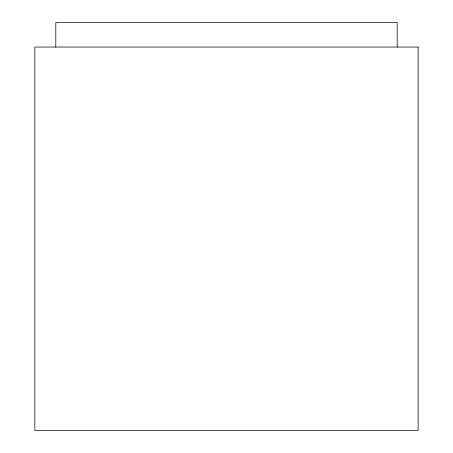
<?xml version="1.0" encoding="UTF-8"?>
<svg xmlns="http://www.w3.org/2000/svg" width="453" height="453" viewBox="0 0 453 453"><rect width="100%" height="100%" fill="white"/><g stroke="black" fill="none" stroke-linecap="round" stroke-linejoin="round"><path stroke-width="0.68" d="M397.19 47.044L397.19 22.65L55.81 22.65L55.81 47.044M418.153 47.044L34.847 47.044L34.847 430.35L418.153 430.35L418.153 47.044"/></g></svg>
